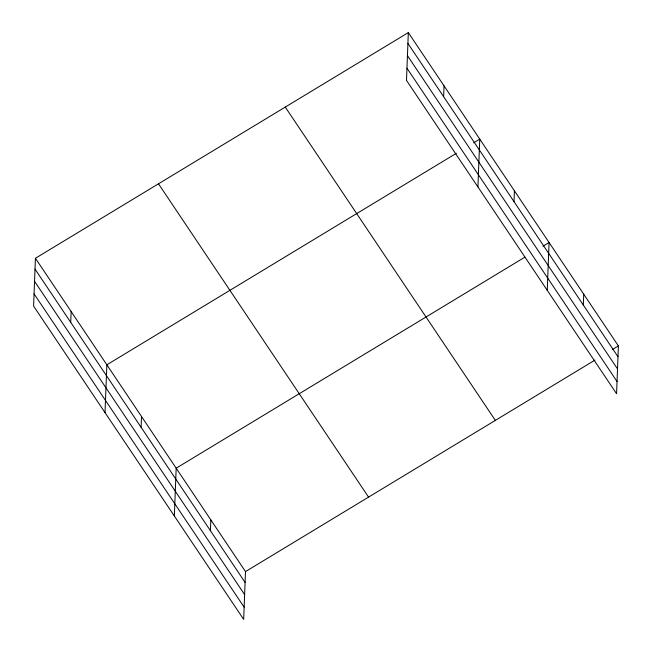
<?xml version="1.0" encoding="UTF-8"?>
<svg xmlns="http://www.w3.org/2000/svg" width="652" height="652" viewBox="0 0 652 652"><rect width="100%" height="100%" fill="white"/><g stroke="black" fill="none" stroke-linecap="round" stroke-linejoin="round"><path stroke-width="0.98" d="M35.428 258.273L33.594 306.081L243.669 619.4L245.502 571.592L35.428 258.273L408.331 32.6L618.406 345.919L616.572 393.726L406.498 80.408L408.331 32.6M70.726 322.357L71.141 311.534M105.021 412.61L106.855 364.802L456.359 153.285M141.101 427.321L141.517 416.498M174.345 516.009L176.179 468.193L524.819 257.206M210.425 530.712L210.84 519.897M443.629 96.683L444.045 85.86M477.924 186.937L479.758 139.129L473.694 142.796M514.004 201.647L514.42 190.824M547.248 290.336L549.082 242.52L543.018 246.195M583.328 305.038L583.744 294.223M245.502 571.592L595.007 360.075M612.342 349.586L618.406 345.919M407.916 43.423L617.99 356.742M407.443 55.624L617.525 368.942M406.962 68.199L617.045 381.518M285.274 107.075L495.349 420.393M158.485 183.799L368.567 497.117M35.012 269.097L245.087 582.407M34.54 281.297L244.622 594.616M34.059 293.873L244.141 607.191"/></g></svg>
